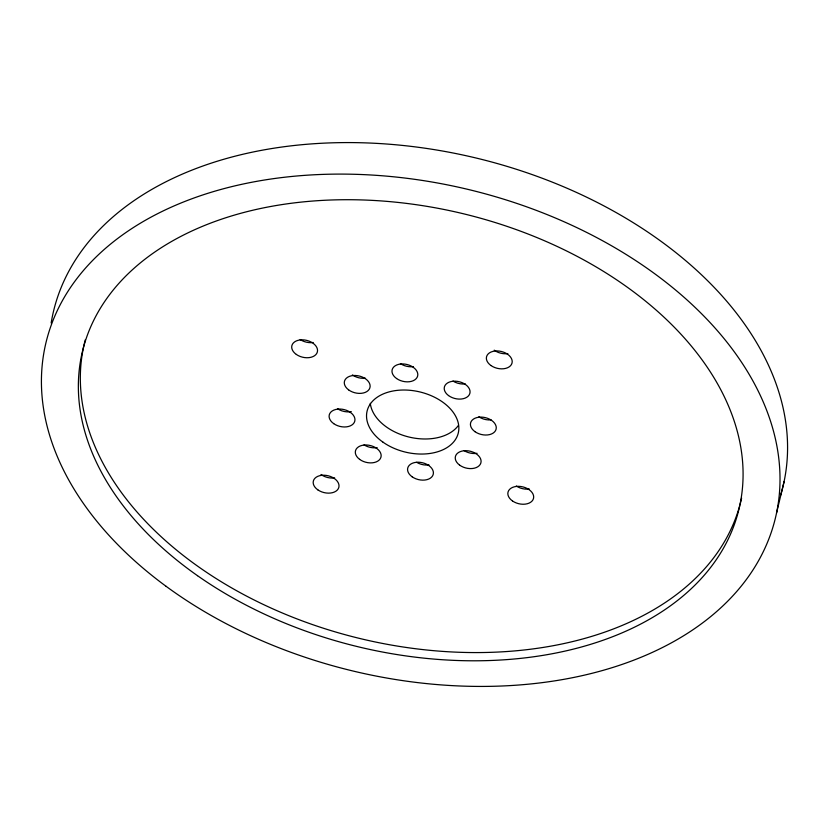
<?xml version="1.0" encoding="UTF-8"?>
<svg xmlns="http://www.w3.org/2000/svg" width="829" height="829" viewBox="0 0 829 829"><rect width="100%" height="100%" fill="white"/><g stroke="black" fill="none" stroke-linecap="round" stroke-linejoin="round"><path stroke-width="1.24" d="M776.524 513.068L784.089 481.556M458.375 425.464A46.89 30.942 13.5 0 1 408.365 436.883A46.89 30.942 13.5 0 1 370.294 403.35M465.287 383.91A13.129 8.663 13.5 0 1 452.966 381.05M413.412 366.615A13.129 8.663 13.5 0 1 400.397 363.589M365.361 378.2A13.129 8.663 13.5 0 1 352.398 374.915M351.289 411.598A13.129 8.663 13.5 0 1 337.527 408.707M377.133 447.598A13.129 8.663 13.5 0 1 364.055 444.852M429.007 464.903A13.129 8.663 13.5 0 1 416.635 462.302M477.058 453.297A13.129 8.663 13.5 0 1 463.991 450.551M491.11 419.878A13.129 8.663 13.5 0 1 478.851 416.769M313.186 342.501A13.129 8.663 13.5 0 1 300.15 339.517M507.845 353.6A13.129 8.663 13.5 0 1 494.208 350.18M529.327 488.996A13.129 8.663 13.5 0 1 516.301 486.012M334.657 477.898A13.129 8.663 13.5 0 1 321.02 474.468M739.769 505.472A337.6 222.814 13.5 0 1 354.594 637.19A337.6 222.814 13.5 0 1 85.283 339.828M741.603 498.053A337.6 222.814 13.5 0 1 740.1 504.239M51.16 322.999A375.102 247.57 13.5 0 1 474.178 157.562A375.102 247.57 13.5 0 1 780.545 495.462M383.081 442.23A46.89 30.942 13.5 0 0 458.168 433.453A46.89 30.942 13.5 0 0 396.832 390.418A46.89 30.942 13.5 0 0 383.081 442.23M448.51 395.547A13.129 8.663 13.5 0 0 469.794 393.62A13.129 8.663 13.5 0 0 453.131 381.236A13.129 8.663 13.5 0 0 448.51 395.547M396.573 378.521A13.129 8.663 13.5 0 0 417.619 376.117A13.129 8.663 13.5 0 0 400.5 364.035A13.129 8.663 13.5 0 0 396.573 378.521M348.584 389.848A13.129 8.663 13.5 0 0 369.858 387.92A13.129 8.663 13.5 0 0 353.195 375.537A13.129 8.663 13.5 0 0 348.584 389.848M333.704 423.64A13.129 8.663 13.5 0 0 354.76 421.236A13.129 8.663 13.5 0 0 337.631 409.143A13.129 8.663 13.5 0 0 333.704 423.64M359.61 459.349A13.129 8.663 13.5 0 0 380.884 457.421A13.129 8.663 13.5 0 0 364.221 445.038A13.129 8.663 13.5 0 0 359.61 459.349M412.158 476.81A13.129 8.663 13.5 0 0 433.215 474.406A13.129 8.663 13.5 0 0 416.085 462.323A13.129 8.663 13.5 0 0 412.158 476.81M459.535 465.048A13.129 8.663 13.5 0 0 480.82 463.121A13.129 8.663 13.5 0 0 464.157 450.738A13.129 8.663 13.5 0 0 459.535 465.048M475.027 431.702A13.129 8.663 13.5 0 0 496.074 429.298A13.129 8.663 13.5 0 0 478.955 417.205A13.129 8.663 13.5 0 0 475.027 431.702M317.808 489.835A13.129 8.663 13.5 0 0 338.833 487.379A13.129 8.663 13.5 0 0 321.652 475.328A13.129 8.663 13.5 0 0 317.808 489.835M296.326 354.439A13.129 8.663 13.5 0 0 317.352 351.983A13.129 8.663 13.5 0 0 300.181 339.931A13.129 8.663 13.5 0 0 296.326 354.439M490.996 365.548A13.129 8.663 13.5 0 0 512.021 363.092A13.129 8.663 13.5 0 0 494.84 351.04A13.129 8.663 13.5 0 0 490.996 365.548M512.467 500.944A13.129 8.663 13.5 0 0 533.493 498.488A13.129 8.663 13.5 0 0 516.322 486.436A13.129 8.663 13.5 0 0 512.467 500.944M166.132 586.341A375.102 247.57 13.5 0 0 772.628 528.125A375.102 247.57 13.5 0 0 293.393 176.308A375.102 247.57 13.5 0 0 166.132 586.341M197.509 575.689A337.6 222.814 13.5 0 0 738.131 512.457A337.6 222.814 13.5 0 0 296.523 202.618A337.6 222.814 13.5 0 0 197.509 575.689"/></g></svg>
